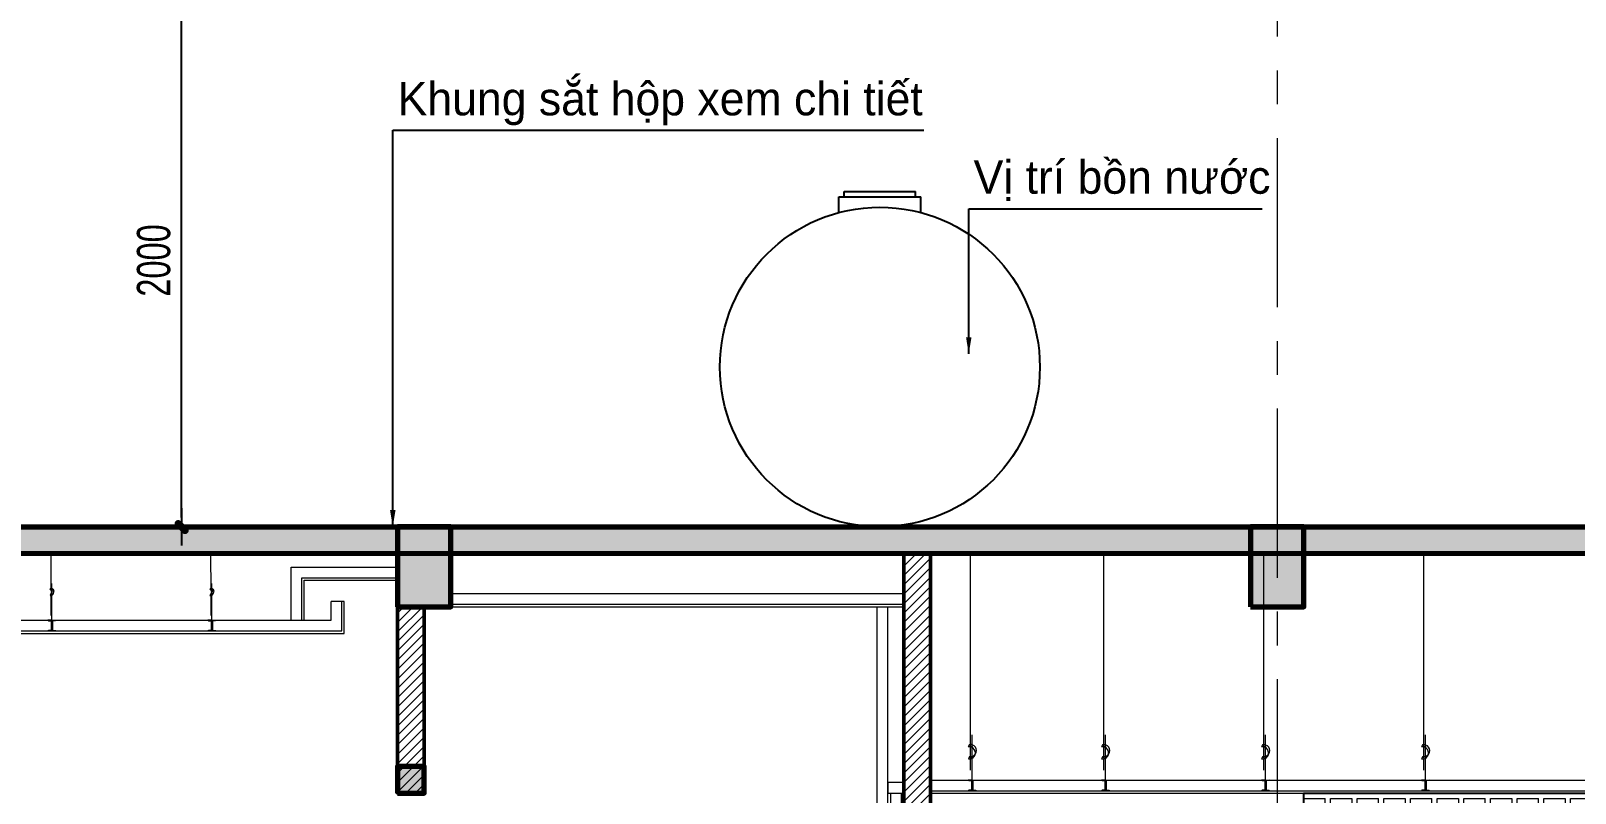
# Model space of a CAD drawing. Header units: inches. Extents: x 88947 to 296847, y 35049 to 161062.
# Drawn here: x 191595 to 197388, y 152908 to 155770 of the extents above; entities that cross this region are included whole.
import ezdxf

# ---------------------------------------------------------------- set-up
doc = ezdxf.new("R2010")
doc.units = ezdxf.units.IN
doc.header["$MEASUREMENT"] = 0
doc.header["$PDMODE"] = 1
doc.linetypes.add('ACAD_ISO03W100', pattern=[30, 12, -18])
doc.linetypes.add('CENTER', pattern=[50.8, 31.75, -6.35, 6.35, -6.35])
for name, color, linetype, lineweight in [('A-Dims', 145, 'Continuous', 25), ('CUA', 42, 'Continuous', 20), ('DIM', 7, 'Continuous', 25), ('HACTH', 8, 'Continuous', 5), ('HATCH', 8, 'Continuous', 5), ('KHUNG 1', 6, 'Continuous', 70), ('KY HIEU', 4, 'Continuous', 25), ('Net thay', 3, 'Continuous', 25), ('NET THAY 2', 2, 'Continuous', 20), ('netthay', 254, 'Continuous', 25), ('THAY', 3, 'Continuous', 18), ('TRUC', 252, 'ACAD_ISO03W100', 13), ('TUONG', 4, 'Continuous', 50)]:
    doc.layers.add(name, color=color, linetype=linetype, lineweight=lineweight)
doc.layers.add('text', color=2, linetype='Continuous')
doc.layers.add('VATDUNG', color=9, linetype='Continuous')
doc.styles.add('FRANKO', font='VFRANKO.TTF')
doc.styles.add('VNI-HELVE-CONDENSE', font='VNARIAL.TTF', dxfattribs={"width": 0.7})
doc.dimstyles.new('TAS-100', dxfattribs={"dimscale": 50, "dimtxt": 2.5, "dimasz": 0.7, "dimexe": 1.5, "dimexo": 1.5, "dimgap": 0.8, "dimtad": 1, "dimdec": 0, "dimzin": 3, "dimdsep": 46, "dimtxsty": 'VNI-HELVE-CONDENSE', "dimblk": 'TICK', "dimcen": 2.5, "dimclrt": 71, "dimazin": 2, "dimtfac": 0.75, "dimtdec": 0, "dimtix": 1, "dimtmove": 2, "dimatfit": 2, "dimldrblk": 'TICK123', "dimfxl": 1.5, "dimtolj": 1, "dimtzin": 0, "dimarcsym": 0})
doc.dimstyles.new('TL 50', dxfattribs={"dimscale": 50, "dimtxt": 1.25, "dimasz": 0.5, "dimexe": 1, "dimexo": 1, "dimgap": 0.5, "dimtad": 1, "dimdec": 0, "dimzin": 3, "dimdsep": 46, "dimtxsty": 'VNI-HELVE-CONDENSE', "dimblk": 'DOT', "dimcen": 2, "dimclrt": 7, "dimazin": 2, "dimtfac": 0.75, "dimtdec": 0, "dimtix": 1, "dimtmove": 2, "dimatfit": 2, "dimfxl": 1.5, "dimtolj": 1, "dimtzin": 0, "dimarcsym": 0})
pattern_1 = [(45, (192970.045, 150507.526), (-17.67767, 17.67767), [])]
pattern_2 = [(45, (192970.045, 150507.526), (-17.67767, 17.67767), [])]

# ---------------------------------------------------------------- blocks, each defined once
blk = doc.blocks.new('_Dot')
at = {"layer": 'netthay', "color": 0, "lineweight": -2}
blk.add_line((-0.5, 0), (-1, 0), dxfattribs=at)
at = {"layer": 'netthay', "color": 0, "const_width": 0.5}
blk.add_lwpolyline([(-0.25, 0, 1), (0.25, 0, 1)], format="xyb", close=True, dxfattribs=at)
blk = doc.blocks.new('A$C32657740')
at = {"layer": 'VATDUNG', "ltscale": 4}
for p, q in [((-154, 1239.1), (154, 1239.1)), ((-154, 1179.9), (-154, 1239.1)), ((-134, 1259.1), (134, 1259.1)), ((-134, 1239.1), (-134, 1259.1)), ((134, 1239.1), (134, 1259.1)), ((154, 1179.9), (154, 1239.1))]:
    blk.add_line(p, q, dxfattribs=at)
blk.add_circle((0, 600), 600, dxfattribs=at)
blk = doc.blocks.new('TICK')
at = {"layer": 'A-Dims', "color": 1}
for p, q in [((-2, 0), (2, 0)), ((0, 1.5), (0, -1.5))]:
    blk.add_line(p, q, dxfattribs=at)
at = {"layer": 'A-Dims', "color": 1, "const_width": 0.788}
blk.add_lwpolyline([(-0.33, -0.35), (0.38, 0.38)], dxfattribs=at)
at = {"layer": 'A-Dims', "color": 1, "const_width": 0.394}
for points in [[(0.24, 0.52, -0.414214), (0.52, 0.52, -1)], [(0.52, 0.52, -0.414214), (0.52, 0.24, -1)], [(-0.47, -0.21, 0.414214), (-0.47, -0.49, 1)], [(-0.47, -0.49, 0.414214), (-0.19, -0.49, 1)]]:
    blk.add_lwpolyline(points, format="xyb", dxfattribs=at)
blk = doc.blocks.new('*D4048')
at = {"layer": 'Defpoints', "color": 0}
for p in [(191670.6, 155907.5), (192160, 155907.5), (191670.6, 153907.5)]:
    blk.add_point(p, dxfattribs=at)
at = {"layer": 'DIM', "color": 0, "lineweight": -2}
for p, q in [((191745.6, 155907.5), (192235, 155907.5)), ((192160, 153942.5), (192160, 155872.5)), ((191745.6, 153907.5), (192235, 153907.5))]:
    blk.add_line(p, q, dxfattribs=at)
at = {"layer": 'DIM', "color": 0, "lineweight": -2, "xscale": 35, "yscale": 35, "zscale": 35}
for p, rotation in [((192160, 155907.5), 90), ((192160, 153907.5), 270)]:
    blk.add_blockref('TICK', p, dxfattribs=dict(at, rotation=rotation))
at = {"layer": 'DIM', "color": 71, "insert": (192056.2, 154907.5), "char_height": 125, "attachment_point": 5, "rotation": 90, "style": 'VNI-HELVE-CONDENSE'}
blk.add_mtext('\\A1;2000', dxfattribs=at)
blk = doc.blocks.new('TICK123')
at = {"layer": 'A-Dims', "color": 1}
blk.add_lwpolyline([(0.05, 0, 0, 0.84, 0), (-2.11, 0, 8.4, 8.4, 0)], format="xyseb", dxfattribs=at)

msp = doc.modelspace()

# ---------------------------------------------------------------- hatches: boundary and pattern name
at = {"layer": 'HACTH'}
h = msp.add_hatch(dxfattribs=at)
h.set_pattern_fill('ANSI31', color=256, scale=200, style=0)
h.set_pattern_definition([(45, (194870.035, 150507.526), (-17.67767, 17.67767), [])])
h.paths.add_polyline_path([(194870.1, 153806.3), (194970.1, 153806.3), (194970, 150507.5), (194870, 150507.5)])
h = msp.add_hatch(dxfattribs=at)
h.set_pattern_fill('ANSI31', color=256, scale=200, style=0)
h.set_pattern_definition(pattern_1)
h.paths.add_polyline_path([(192970, 153607.5), (193070, 153607.5), (193070, 152907.5), (192970, 152907.5)])
h = msp.add_hatch(dxfattribs=at)
h.set_pattern_fill('ANSI31', color=256, scale=200, style=0)
h.set_pattern_definition(pattern_1)
h.paths.add_polyline_path([(192970, 153607.5), (193070, 153607.5), (193070, 152907.5), (192970, 152907.5)])
h = msp.add_hatch(dxfattribs=at)
h.set_pattern_fill('ANSI31', color=256, scale=200, style=0)
h.set_pattern_definition(pattern_2)
h.paths.add_polyline_path([(192970, 153607.5), (193070, 153607.5), (193070, 152907.5), (192970, 152907.5)])
h = msp.add_hatch(dxfattribs=at)
h.set_pattern_fill('ANSI31', color=256, scale=200, style=0)
h.set_pattern_definition(pattern_2)
h.paths.add_polyline_path([(192970, 153607.5), (193070, 153607.5), (193070, 152907.5), (192970, 152907.5)])
at = {"layer": 'NET THAY 2'}
h = msp.add_hatch(dxfattribs=at)
h.set_pattern_fill('PAT_13', color=256, scale=200, style=0, pattern_type=2)
h.set_pattern_definition([(45, (196460.05, 152354.1), (0, 200), [61.421, -221.421]), (315, (196416.61, 152397.53), (200, 0.0006), [61.421, -221.42]), (315, (196460.05, 152440.96), (200, 0.0006), [61.421, -221.42]), (45, (196416.61, 152397.53), (0, 200), [61.421, -221.421]), (315, (196470.05, 152459.24), (200, 0.0006), [73.137, -209.705]), (90, (196470.05, 152459.24), (-200, 1e-14), [28.284, -171.716]), (0, (196521.76, 152407.53), (0, 200), [28.284, -171.716]), (45, (196470.05, 152335.81), (0, 200), [73.137, -209.706]), (0, (196521.76, 152387.53), (0, 200), [28.284, -171.716]), (90, (196470.05, 152307.53), (-200, 1e-14), [28.284, -171.716]), (315, (196398.33, 152387.53), (200, 0.0006), [73.137, -209.705]), (90, (196450.05, 152307.53), (-200, 1e-14), [28.284, -171.716]), (0, (196370.05, 152387.53), (0, 200), [28.284, -171.716]), (45, (196398.33, 152407.53), (0, 200), [73.137, -209.706]), (0, (196370.05, 152407.53), (0, 200), [28.284, -171.716]), (90, (196450.05, 152459.24), (-200, 1e-14), [28.284, -171.716]), (0, (196370.05, 152307.53), (0, 200), [80, -120]), (0, (196470.05, 152307.53), (0, 200), [80, -120]), (0, (196470.05, 152487.53), (0, 200), [80, -120]), (0, (196370.05, 152487.53), (0, 200), [80, -120]), (270, (196550.05, 152487.53), (200, 1e-14), [80, -120]), (90, (196550.05, 152307.53), (-200, 1e-14), [80, -120]), (90, (196370.05, 152307.53), (-200, 1e-14), [80, -120]), (90, (196370.05, 152407.53), (-200, 1e-14), [80, -120])])
h.paths.add_polyline_path([(197570, 152307.5), (196370, 152307.5), (196370, 152907.5), (197570, 152907.5)])

# ---------------------------------------------------------------- linework, layer by layer
at = {"layer": 'CUA'}
for points in [[(194770, 150507.5), (194770.1, 153607.5)], [(194810, 150507.5), (194810.1, 153607.5)], [(194820, 152907.5), (194820, 150507.5)], [(194860, 152907.5), (194860, 150507.5)]]:
    msp.add_lwpolyline(points, dxfattribs=at)
msp.add_lwpolyline([(194810, 152907.5), (194870, 152907.5), (194870, 152947.5), (194810, 152947.5)], close=True, dxfattribs=at)
at = {"layer": 'HACTH'}
for points in [[(192571.1, 153556.5), (192571.1, 153756.5), (192970, 153756.5)], [(192611.1, 153556.5), (192611.1, 153716.5), (192970, 153716.5)], [(192721.1, 153556.5), (192721.1, 153627.5)], [(192770.1, 153627.5), (192721.1, 153627.5)], [(192761.1, 153516.5), (192761.1, 153627.5)], [(193170, 153656.5), (194870.1, 153656.5)], [(193170, 153616.5), (194870.1, 153616.5)]]:
    msp.add_lwpolyline(points, dxfattribs=at)
at = {"layer": 'HATCH'}
for p, q in [((191671, 153665.7), (191670.7, 153807.3)), ((192271, 153665.7), (192270.7, 153807.3)), ((195120, 153084.3), (195120.1, 153806.2)), ((195620, 153084.3), (195620.1, 153806.1)), ((196220, 153084.3), (196220.1, 153806.1)), ((196820, 153084.3), (196820, 153806.3)), ((191668.5, 153676.3), (191666.5, 153672)), ((191674.2, 153673.1), (191674.2, 153695)), ((192268.5, 153676.3), (192266.5, 153672)), ((192274.2, 153673.1), (192274.2, 153695)), ((191669, 153653.8), (191666.9, 153649.5)), ((191671, 153575), (191671, 153660.1)), ((191674.1, 153556.5), (191674.2, 153650.7)), ((191674.2, 153652.2), (191674.2, 153670.8)), ((192269, 153653.8), (192266.9, 153649.5)), ((192271, 153575), (192271, 153660.1)), ((192274.1, 153556.5), (192274.2, 153650.7)), ((192274.2, 153652.2), (192274.2, 153670.8)), ((195126.3, 153083), (195126.3, 153126.9)), ((195626.3, 153083), (195626.3, 153126.9)), ((196226.3, 153083), (196226.3, 153126.9)), ((196826.3, 153083), (196826.3, 153126.9)), ((195115, 153089.5), (195110.9, 153080.9)), ((195115.8, 153044.6), (195111.7, 153036)), ((195120, 153039.9), (195120, 153080.2)), ((195126.3, 153041.4), (195126.3, 153078.5)), ((195126.3, 152956.5), (195126.3, 153038.4)), ((195615, 153089.5), (195610.9, 153080.8)), ((195615.9, 153044.6), (195611.7, 153036)), ((195620, 153039.9), (195620, 153080.2)), ((195626.3, 153041.4), (195626.3, 153078.5)), ((195626.3, 152956.5), (195626.3, 153038.4)), ((196215, 153089.5), (196210.9, 153080.8)), ((196215.9, 153044.6), (196211.7, 153036)), ((196220, 153039.9), (196220, 153080.2)), ((196226.3, 153041.4), (196226.3, 153078.5)), ((196226.3, 152956.5), (196226.3, 153038.4)), ((196815, 153089.5), (196810.9, 153080.8)), ((196815.9, 153044.6), (196811.7, 153036)), ((196820, 153039.9), (196820, 153080.2)), ((196826.3, 153041.4), (196826.3, 153078.5)), ((196826.3, 152956.5), (196826.3, 153038.4)), ((195120, 152993.5), (195120, 153036.7)), ((195620, 152993.4), (195620, 153036.6)), ((196220, 152993.4), (196220, 153036.6)), ((196820, 152993.4), (196820, 153036.6))]:
    msp.add_line(p, q, dxfattribs=at)
for points in [[(191051.1, 153516.5), (192761.1, 153516.5)], [(191112.9, 153556.5), (192721.1, 153556.5)], [(194970, 152956.5), (197570, 152956.5)], [(194970, 152916.5), (197570, 152916.5)]]:
    msp.add_lwpolyline(points, dxfattribs=at)
for points in [[(191673.6, 153556.5), (191659.1, 153556.5), (191661.1, 153554.5), (191671.6, 153554.5), (191671.6, 153518.5), (191661.1, 153518.5), (191659.1, 153516.5), (191673.6, 153516.5)], [(191674.6, 153556.5), (191689.1, 153556.5), (191687.1, 153554.5), (191676.6, 153554.5), (191676.6, 153518.5), (191687.1, 153518.5), (191689.1, 153516.5), (191674.6, 153516.5)], [(192273.6, 153556.5), (192259.1, 153556.5), (192261.1, 153554.5), (192271.6, 153554.5), (192271.6, 153518.5), (192261.1, 153518.5), (192259.1, 153516.5), (192273.6, 153516.5)], [(192274.6, 153556.5), (192289.1, 153556.5), (192287.1, 153554.5), (192276.6, 153554.5), (192276.6, 153518.5), (192287.1, 153518.5), (192289.1, 153516.5), (192274.6, 153516.5)], [(195125.8, 152956.5), (195111.3, 152956.5), (195113.3, 152954.5), (195123.8, 152954.5), (195123.8, 152918.5), (195113.3, 152918.5), (195111.3, 152916.5), (195125.8, 152916.5)], [(195126.8, 152956.5), (195141.3, 152956.5), (195139.3, 152954.5), (195128.8, 152954.5), (195128.8, 152918.5), (195139.3, 152918.5), (195141.3, 152916.5), (195126.8, 152916.5)], [(195625.8, 152956.5), (195611.3, 152956.5), (195613.3, 152954.5), (195623.8, 152954.5), (195623.8, 152918.5), (195613.3, 152918.5), (195611.3, 152916.5), (195625.8, 152916.5)], [(195626.8, 152956.5), (195641.3, 152956.5), (195639.3, 152954.5), (195628.8, 152954.5), (195628.8, 152918.5), (195639.3, 152918.5), (195641.3, 152916.5), (195626.8, 152916.5)], [(196225.8, 152956.5), (196211.3, 152956.5), (196213.3, 152954.5), (196223.8, 152954.5), (196223.8, 152918.5), (196213.3, 152918.5), (196211.3, 152916.5), (196225.8, 152916.5)], [(196226.8, 152956.5), (196241.3, 152956.5), (196239.3, 152954.5), (196228.8, 152954.5), (196228.8, 152918.5), (196239.3, 152918.5), (196241.3, 152916.5), (196226.8, 152916.5)], [(196825.8, 152956.5), (196811.3, 152956.5), (196813.3, 152954.5), (196823.8, 152954.5), (196823.8, 152918.5), (196813.3, 152918.5), (196811.3, 152916.5), (196825.8, 152916.5)], [(196826.8, 152956.5), (196841.3, 152956.5), (196839.3, 152954.5), (196828.8, 152954.5), (196828.8, 152918.5), (196839.3, 152918.5), (196841.3, 152916.5), (196826.8, 152916.5)]]:
    msp.add_lwpolyline(points, close=True, dxfattribs=at)
for centre, radius in [((191670.7, 153665.1), 11.4), ((192270.7, 153665.1), 11.4), ((191668.6, 153660.8), 11.4), ((192268.6, 153660.8), 11.4), ((195115.1, 153058.5), 22.8), ((195119.3, 153067.1), 22.8), ((195615.1, 153058.5), 22.8), ((195619.3, 153067.1), 22.8), ((196215.1, 153058.5), 22.8), ((196219.3, 153067.1), 22.8), ((196815.1, 153058.5), 22.8), ((196819.3, 153067.1), 22.8)]:
    msp.add_arc(centre, radius, 261.3484, 100.71016, dxfattribs=at)
at = {"layer": 'HATCH', "extrusion": (0, 0, -1)}
for centre, major_axis, start_param, end_param in [((191670.9, 153674.1), (-0.75, 0.307), 1.570796326805798, 7.853981633985384), ((191674.1, 153673.5), (-0.75, 0.307), 1.570796326806104, 7.85398163398569), ((192270.9, 153674.1), (-0.75, 0.307), 1.570796326805798, 7.853981633985384), ((192274.1, 153673.5), (-0.75, 0.307), 1.570796326806104, 7.85398163398569), ((195119.8, 153085.1), (-1.5, 0.61), 1.570796326805798, 7.853981633985384), ((195126.2, 153083.8), (-1.5, 0.61), 1.570796326806104, 7.85398163398569), ((195619.8, 153085.1), (-1.5, 0.61), 1.570796326805798, 7.853981633985384), ((195626.2, 153083.8), (-1.5, 0.61), 1.570796326806104, 7.85398163398569), ((196219.8, 153085.1), (-1.5, 0.61), 1.570796326805798, 7.853981633985384), ((196226.2, 153083.8), (-1.5, 0.61), 1.570796326806104, 7.85398163398569), ((196819.8, 153085.1), (-1.5, 0.61), 1.570796326805798, 7.853981633985384), ((196826.2, 153083.8), (-1.5, 0.61), 1.570796326806104, 7.85398163398569)]:
    msp.add_ellipse(centre, major_axis=major_axis, ratio=0.439393, start_param=start_param, end_param=end_param, dxfattribs=at)
for centre, major_axis in [((191671.2, 153651.9), (0.771, 0.337)), ((191674.1, 153652.5), (0.771, 0.337)), ((192271.2, 153651.9), (0.771, 0.337)), ((192274.1, 153652.5), (0.771, 0.337)), ((195120.4, 153040.7), (1.54, 0.67)), ((195126.1, 153042), (1.54, 0.67)), ((195620.4, 153040.7), (1.54, 0.67)), ((195626.1, 153042), (1.54, 0.67)), ((196220.4, 153040.7), (1.54, 0.67)), ((196226.1, 153042), (1.54, 0.67)), ((196820.4, 153040.7), (1.54, 0.67)), ((196826.1, 153042), (1.54, 0.67))]:
    msp.add_ellipse(centre, major_axis=major_axis, ratio=0.366384, dxfattribs=at)
at = {"layer": 'KHUNG 1'}
for points in [[(197570, 153806.1), (191170, 153807.5), (191170, 153907.5), (197570, 153907.9)], [(192970, 153607.5), (193170, 153607.5), (193170, 153907.5), (192970, 153907.5)], [(196170, 153607.5), (196370, 153607.5), (196370, 153907.5), (196170, 153907.5)], [(192970, 152907.5), (193070, 152907.5), (193070, 153007.5), (192970, 153007.5)]]:
    msp.add_lwpolyline(points, close=True, dxfattribs=at)
for points in [[(197570, 153907.9), (191170, 153907.5), (197570, 153806.1), (191170, 153807.5)], [(192970, 153907.5), (193170, 153907.5), (192970, 153607.5), (193170, 153607.5)], [(196170, 153907.5), (196370, 153907.5), (196170, 153607.5), (196370, 153607.5)], [(192970, 153007.5), (193070, 153007.5), (192970, 152907.5), (193070, 152907.5)]]:
    msp.add_solid(points, dxfattribs=at)
at = {"layer": 'Net thay'}
msp.add_lwpolyline([(197570, 152307.5), (196370, 152307.5), (196370, 152907.5), (197570, 152907.5)], close=True, dxfattribs=at)
at = {"layer": 'THAY'}
for points in [[(192620.1, 153556.5), (192620.1, 153707.5), (192970, 153707.5)], [(192770.1, 153507.5), (192770.1, 153627.5)], [(193170, 153607.5), (194870.1, 153607.5)], [(191037.2, 153507.5), (192770.1, 153507.5)], [(194970, 152907.5), (197570, 152907.5)]]:
    msp.add_lwpolyline(points, dxfattribs=at)
at = {"layer": 'TRUC', "linetype": 'CENTER', "ltscale": 20}
for points in [[(196270, 157399.1), (196270, 145872.1)], [(201443.4, 153907.5), (184968, 153907.5)]]:
    msp.add_lwpolyline(points, dxfattribs=at)
at = {"layer": 'TUONG'}
for points in [[(194870.1, 153806.3), (194970.1, 153806.3), (194970, 150507.5), (194870, 150507.5)], [(192970, 153607.5), (193070, 153607.5), (193070, 152907.5), (192970, 152907.5)]]:
    msp.add_lwpolyline(points, close=True, dxfattribs=at)

# ---------------------------------------------------------------- block references
at = {"layer": 'KY HIEU'}
msp.add_blockref('A$C32657740', (194779.9, 153907.5), dxfattribs=at)

# ---------------------------------------------------------------- texts
at = {"layer": 'text', "style": 'FRANKO'}
for s, p in [('Khung saét hoäp xem chi tieát', (192970.9, 155452.4)), ('Vò trí boàn nöôùc', (195131.4, 155158))]:
    msp.add_text(s, height=125, dxfattribs=at).set_placement(p)

# ---------------------------------------------------------------- dimensions: what is measured, and where the dimension line sits
at = {"layer": 'DIM'}
dim = msp.add_linear_dim(base=(192160, 155907.5), p1=(191670.6, 153907.5), p2=(191670.6, 155907.5), angle=90, dimstyle='TAS-100', dxfattribs=at)
dim.commit()
dim.dimension.update_dxf_attribs({"geometry": '*D4048', "text_midpoint": (192056.2, 154907.5)})

# ---------------------------------------------------------------- leaders
at = {"layer": 'HACTH'}
for points in [[(192952.7, 153907.5), (192952.7, 155396.3), (194944.6, 155396.3)], [(195113.2, 154556.6), (195113.2, 155101.8), (196213.9, 155101.8)]]:
    msp.add_leader(points, dimstyle='TL 50', override={"dimasz": 1.25, "dimtad": 0}, dxfattribs=at)

doc.saveas('drawing.dxf')
